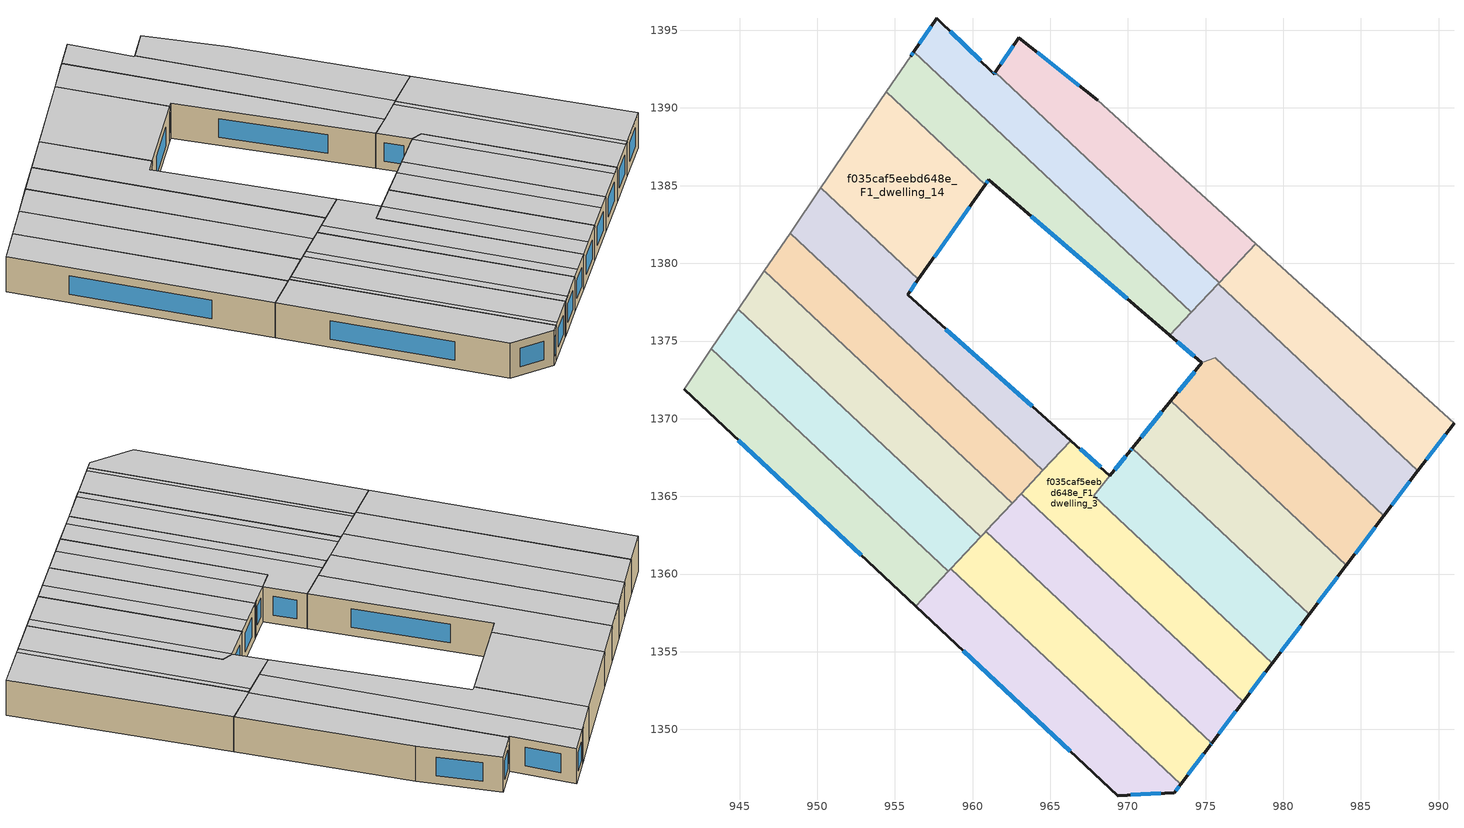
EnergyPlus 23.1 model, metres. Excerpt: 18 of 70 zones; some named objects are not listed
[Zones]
f035caf5eebd648e_F1_dwelling_0
 floor to f035caf5eebd648e_F0_dwelling_0 (EU_floor_Construction): 973.39,1346.47 972.98,1345.94 969.33,1345.74 956.33,1357.93 958.6,1360.35 z3
 wall outside (EU_wall_Construction): 956.33,1357.93 969.33,1345.74 972.98,1345.94 973.39,1346.47 z3:6
 wall to f035caf5eebd648e_F1_dwelling_1 (EU_wall_Construction): 973.39,1346.47 958.6,1360.35 z3:6
 wall to f035caf5eebd648e_F1_dwelling_9 (EU_wall_Construction): 958.45,1360.19 956.33,1357.93 z3:6
 wall to f035caf5eebd648e_F1_dwelling_10 (EU_wall_Construction): 958.6,1360.35 958.45,1360.19 z3:6
 window (EU_Window_Construction): 970.19,1345.78 972.12,1345.89 / 959.38,1355.07 966.28,1348.6 / 973.07,1346.06 973.29,1346.35 z3.7:5.3
 ceiling to f035caf5eebd648e_F2_dwelling_0 (EU_floor_Construction): 972.98,1345.94 973.38,1346.47 958.6,1360.35 956.33,1357.93 969.33,1345.74 z6
f035caf5eebd648e_F1_dwelling_1
 floor to f035caf5eebd648e_F0_dwelling_1 (EU_floor_Construction): 975.38,1349.11 975.32,1349.03 973.39,1346.47 958.6,1360.35 960.78,1362.67 960.85,1362.75 z3
 wall outside (EU_wall_Construction): 973.39,1346.47 975.32,1349.03 975.38,1349.11 z3:6
 wall to f035caf5eebd648e_F1_dwelling_2 (EU_wall_Construction): 975.38,1349.11 960.85,1362.75 z3:6
 wall to f035caf5eebd648e_F1_dwelling_10 (EU_wall_Construction): 960.52,1362.39 958.6,1360.35 z3:6
 wall to f035caf5eebd648e_F1_dwelling_11 (EU_wall_Construction): 960.85,1362.75 960.78,1362.67 960.52,1362.4 z3:6
 window (EU_Window_Construction): 975.33,1349.04 975.36,1349.09 / 973.84,1347.07 974.86,1348.43 z3.7:5.3
 ceiling adiabatic (EU_roof_Construction): 973.62,1346.79 975.32,1349.03 975.38,1349.11 960.85,1362.75 960.78,1362.67 958.87,1360.64 z6
 ceiling to f035caf5eebd648e_F2_dwelling_0 (EU_floor_Construction): 973.38,1346.47 973.62,1346.79 958.87,1360.64 958.6,1360.35 z6
f035caf5eebd648e_F1_dwelling_10
 floor to f035caf5eebd648e_F0_dwelling_10 (EU_floor_Construction): 960.52,1362.39 958.45,1360.19 943.19,1374.5 944.92,1377.04 z3
 wall to f035caf5eebd648e_F1_dwelling_9 (EU_wall_Construction): 943.19,1374.5 958.45,1360.19 z3:6
 wall adiabatic (EU_wall_Construction): 944.92,1377.04 943.19,1374.5 z3:6
 wall to f035caf5eebd648e_F1_dwelling_11 (EU_wall_Construction): 960.52,1362.39 944.92,1377.04 z3:6
 ceiling to f035caf5eebd648e_F2_dwelling_9 (EU_floor_Construction): 958.45,1360.19 960.52,1362.39 944.92,1377.04 943.19,1374.5 z6
f035caf5eebd648e_F1_dwelling_11
 floor to f035caf5eebd648e_F0_dwelling_11 (EU_floor_Construction): 962.54,1364.55 960.78,1362.67 960.52,1362.39 944.92,1377.04 946.6,1379.51 z3
 wall adiabatic (EU_wall_Construction): 946.6,1379.51 944.92,1377.04 z3:6
 wall to f035caf5eebd648e_F1_dwelling_12 (EU_wall_Construction): 962.54,1364.55 946.6,1379.51 z3:6
 wall to f035caf5eebd648e_F1_dwelling_2 (EU_wall_Construction): 960.85,1362.75 962.54,1364.55 z3:6
 ceiling to f035caf5eebd648e_F2_dwelling_10 (EU_floor_Construction): 960.52,1362.39 962.54,1364.55 946.6,1379.51 944.92,1377.04 z6
f035caf5eebd648e_F1_dwelling_12
 floor to f035caf5eebd648e_F0_dwelling_12 (EU_floor_Construction): 964.53,1366.67 962.54,1364.55 946.6,1379.51 948.26,1381.94 z3
 wall adiabatic (EU_wall_Construction): 948.26,1381.94 946.6,1379.51 z3:6
 wall to f035caf5eebd648e_F1_dwelling_13 (EU_wall_Construction): 964.53,1366.67 948.26,1381.94 z3:6
 wall to f035caf5eebd648e_F1_dwelling_3 (EU_wall_Construction): 963.13,1365.18 964.53,1366.67 z3:6
 wall to f035caf5eebd648e_F1_dwelling_2 (EU_wall_Construction): 962.54,1364.55 963.13,1365.18 z3:6
 ceiling to f035caf5eebd648e_F2_dwelling_11 (EU_floor_Construction): 962.54,1364.55 964.53,1366.67 948.26,1381.94 946.6,1379.51 z6
f035caf5eebd648e_F1_dwelling_13
 floor to f035caf5eebd648e_F0_dwelling_13 (EU_floor_Construction): 956.51,1378.97 955.81,1377.98 966.32,1368.58 964.53,1366.67 948.26,1381.94 950.24,1384.85 z3
 wall outside (EU_wall_Construction): 966.32,1368.58 955.81,1377.98 956.51,1378.97 z3:6
 wall adiabatic (EU_wall_Construction): 950.24,1384.85 948.26,1381.94 z3:6
 wall to f035caf5eebd648e_F1_dwelling_14 (EU_wall_Construction): 956.51,1378.97 950.24,1384.85 z3:6
 wall to f035caf5eebd648e_F1_dwelling_3 (EU_wall_Construction): 964.53,1366.67 966.32,1368.58 z3:6
 window (EU_Window_Construction): 963.86,1370.79 958.28,1375.77 / 955.98,1378.21 956.35,1378.74 z3.7:5.3
 ceiling to f035caf5eebd648e_F2_dwelling_12 (EU_floor_Construction): 964.53,1366.67 966.32,1368.58 955.81,1377.98 956.51,1378.97 950.24,1384.85 948.26,1381.94 z6
f035caf5eebd648e_F1_dwelling_14
 floor to f035caf5eebd648e_F0_dwelling_14 (EU_floor_Construction): 960.81,1385.07 956.51,1378.97 950.24,1384.85 954.45,1391.04 z3
 wall outside (EU_wall_Construction): 956.51,1378.97 960.81,1385.07 z3:6
 wall adiabatic (EU_wall_Construction): 954.45,1391.04 950.24,1384.85 z3:6
 wall to f035caf5eebd648e_F1_dwelling_15 (EU_wall_Construction): 960.81,1385.07 954.45,1391.04 z3:6
 window (EU_Window_Construction): 957.52,1380.4 959.8,1383.64 z3.7:5.3
 ceiling to f035caf5eebd648e_F2_dwelling_13 (EU_floor_Construction): 956.51,1378.97 960.81,1385.07 954.45,1391.04 950.24,1384.85 z6
f035caf5eebd648e_F1_dwelling_15
 floor to f035caf5eebd648e_F0_dwelling_15 (EU_floor_Construction): 961.04,1385.39 960.81,1385.07 954.45,1391.04 956.02,1393.34 956.22,1393.63 974.09,1376.85 972.69,1375.37 z3
 wall outside (EU_wall_Construction): 960.81,1385.07 961.04,1385.39 972.69,1375.37 / 956.22,1393.63 956.02,1393.34 z3:6
 wall adiabatic (EU_wall_Construction): 956.02,1393.34 954.45,1391.04 z3:6
 wall to f035caf5eebd648e_F1_dwelling_16 (EU_wall_Construction): 974.09,1376.85 956.22,1393.63 z3:6
 wall to f035caf5eebd648e_F1_dwelling_7 (EU_wall_Construction): 972.69,1375.37 974.09,1376.85 z3:6
 window (EU_Window_Construction): 963.78,1383.03 969.96,1377.72 / 960.87,1385.14 960.99,1385.31 / 956.17,1393.56 956.07,1393.41 z3.7:5.3
 ceiling to f035caf5eebd648e_F2_dwelling_14 (EU_floor_Construction): 972.69,1375.37 974.09,1376.85 956.22,1393.63 956.02,1393.34 954.45,1391.04 960.81,1385.07 961.04,1385.39 z6
f035caf5eebd648e_F1_dwelling_16
 floor to f035caf5eebd648e_F0_dwelling_16 (EU_floor_Construction): 961.46,1392.29 975.88,1378.76 974.09,1376.85 956.22,1393.63 957.69,1395.77 961.38,1392.18 z3
 wall outside (EU_wall_Construction): 961.46,1392.29 961.38,1392.18 957.69,1395.77 956.22,1393.63 z3:6
 wall to f035caf5eebd648e_F1_dwelling_17 (EU_wall_Construction): 975.88,1378.76 961.46,1392.29 z3:6
 wall to f035caf5eebd648e_F1_dwelling_8 (EU_wall_Construction): 975.82,1378.7 975.88,1378.76 z3:6
 wall to f035caf5eebd648e_F1_dwelling_7 (EU_wall_Construction): 974.09,1376.85 975.82,1378.7 z3:6
 window (EU_Window_Construction): 957.34,1395.27 956.56,1394.13 / 960.51,1393.03 958.56,1394.93 / 961.44,1392.27 961.4,1392.21 z3.7:5.3
 ceiling to f035caf5eebd648e_F2_dwelling_15 (EU_floor_Construction): 974.09,1376.85 975.88,1378.76 961.46,1392.29 961.38,1392.18 957.69,1395.77 956.22,1393.63 z6
f035caf5eebd648e_F1_dwelling_17
 floor to f035caf5eebd648e_F0_dwelling_17 (EU_floor_Construction): 968.06,1390.48 978.23,1381.27 975.88,1378.76 961.46,1392.29 962.98,1394.52 z3
 wall outside (EU_wall_Construction): 968.06,1390.48 962.98,1394.52 961.46,1392.29 z3:6
 wall adiabatic (EU_wall_Construction): 978.23,1381.27 968.06,1390.48 z3:6
 wall to f035caf5eebd648e_F1_dwelling_8 (EU_wall_Construction): 975.88,1378.76 978.23,1381.27 z3:6
 window (EU_Window_Construction): 962.62,1394 961.81,1392.82 / 966.87,1391.43 964.17,1393.58 z3.7:5.3
 ceiling to f035caf5eebd648e_F2_dwelling_16 (EU_floor_Construction): 975.88,1378.76 978.23,1381.27 968.06,1390.48 962.98,1394.52 961.46,1392.29 z6
f035caf5eebd648e_F1_dwelling_2
 floor to f035caf5eebd648e_F0_dwelling_2 (EU_floor_Construction): 977.41,1351.78 975.38,1349.11 960.85,1362.75 963.13,1365.18 z3
 wall outside (EU_wall_Construction): 975.38,1349.11 977.41,1351.78 z3:6
 wall to f035caf5eebd648e_F1_dwelling_3 (EU_wall_Construction): 977.41,1351.78 963.13,1365.18 z3:6
 window (EU_Window_Construction): 975.86,1349.73 976.93,1351.15 z3.7:5.3
 ceiling to f035caf5eebd648e_F2_dwelling_2 (EU_floor_Construction): 975.81,1349.67 977.41,1351.78 963.13,1365.18 961.33,1363.26 z6
 ceiling adiabatic (EU_roof_Construction): 975.38,1349.11 975.81,1349.67 961.33,1363.26 960.85,1362.75 z6
f035caf5eebd648e_F1_dwelling_3
 floor to f035caf5eebd648e_F0_dwelling_3 (EU_floor_Construction): 968.84,1366.33 967.79,1365.05 979.29,1354.26 977.41,1351.78 963.13,1365.18 966.32,1368.58 z3
 wall outside (EU_wall_Construction): 968.84,1366.33 966.32,1368.58 / 977.41,1351.78 979.29,1354.26 z3:6
 wall to f035caf5eebd648e_F1_dwelling_4 (EU_wall_Construction): 967.79,1365.05 968.84,1366.33 / 979.29,1354.26 967.8,1365.05 z3:6
 window (EU_Window_Construction): 968.25,1366.86 966.91,1368.05 / 977.85,1352.36 978.85,1353.68 z3.7:5.3
 ceiling to f035caf5eebd648e_F2_dwelling_3 (EU_floor_Construction): 978.03,1352.61 979.29,1354.26 967.79,1365.05 968.84,1366.33 966.32,1368.58 963.84,1365.93 z6
 ceiling to f035caf5eebd648e_F2_dwelling_2 (EU_floor_Construction): 977.41,1351.78 978.03,1352.61 963.84,1365.93 963.13,1365.18 z6
f035caf5eebd648e_F1_dwelling_4
 floor to f035caf5eebd648e_F0_dwelling_4 (EU_floor_Construction): 981.67,1357.41 979.29,1354.26 967.8,1365.05 970.28,1368.1 z3
 wall outside (EU_wall_Construction): 970.28,1368.1 970.16,1367.95 968.84,1366.34 / 979.29,1354.26 981.67,1357.41 z3:6
 wall to f035caf5eebd648e_F1_dwelling_5 (EU_wall_Construction): 981.67,1357.41 970.28,1368.1 z3:6
 window (EU_Window_Construction): 969.85,1367.57 969.15,1366.72 / 970.25,1368.07 970.19,1367.98 / 979.85,1355 981.11,1356.67 z3.7:5.3
 ceiling to f035caf5eebd648e_F2_dwelling_4 (EU_floor_Construction): 980.31,1355.61 981.67,1357.41 970.28,1368.1 968.86,1366.36 z6
 ceiling to f035caf5eebd648e_F2_dwelling_3 (EU_floor_Construction): 979.29,1354.26 980.31,1355.61 968.86,1366.36 967.79,1365.05 z6
f035caf5eebd648e_F1_dwelling_5
 floor to f035caf5eebd648e_F0_dwelling_5 (EU_floor_Construction): 984.05,1360.55 981.67,1357.41 970.28,1368.1 972.77,1371.15 z3
 wall outside (EU_wall_Construction): 981.67,1357.41 984.05,1360.55 / 972.77,1371.15 970.28,1368.1 z3:6
 wall to f035caf5eebd648e_F1_dwelling_6 (EU_wall_Construction): 984.05,1360.55 972.77,1371.15 z3:6
 window (EU_Window_Construction): 982.23,1358.15 983.49,1359.82 / 972.18,1370.43 970.87,1368.82 z3.7:5.3
 ceiling to f035caf5eebd648e_F2_dwelling_4 (EU_floor_Construction): 981.67,1357.41 983.11,1359.31 971.78,1369.94 970.28,1368.1 z6
 ceiling to f035caf5eebd648e_F2_dwelling_5 (EU_floor_Construction): 983.11,1359.31 984.05,1360.55 972.77,1371.15 971.78,1369.94 z6
f035caf5eebd648e_F1_dwelling_6
 floor to f035caf5eebd648e_F0_dwelling_6 (EU_floor_Construction): 986.48,1363.76 984.05,1360.55 972.77,1371.15 974.77,1373.59 974.8,1373.62 975.63,1373.94 z3
 wall outside (EU_wall_Construction): 974.77,1373.59 972.77,1371.15 / 984.05,1360.55 986.48,1363.76 z3:6
 wall to f035caf5eebd648e_F1_dwelling_7 (EU_wall_Construction): 986.48,1363.76 975.63,1373.94 974.8,1373.62 974.77,1373.59 z3:6
 window (EU_Window_Construction): 974.3,1373.01 973.24,1371.72 / 984.62,1361.31 985.91,1363.01 z3.7:5.3
 ceiling to f035caf5eebd648e_F2_dwelling_5 (EU_floor_Construction): 984.05,1360.55 985.94,1363.05 974.74,1373.56 972.77,1371.15 z6
 ceiling to f035caf5eebd648e_F2_dwelling_6 (EU_floor_Construction): 985.94,1363.05 986.48,1363.76 975.63,1373.94 975.38,1373.84 974.8,1373.62 974.77,1373.59 974.74,1373.56 z6
 ceiling adiabatic (EU_roof_Construction): 986.48,1363.76 975.63,1373.94 975.38,1373.84 975.63,1373.94 z6
f035caf5eebd648e_F1_dwelling_7
 floor to f035caf5eebd648e_F0_dwelling_7 (EU_floor_Construction): 988.66,1366.64 986.48,1363.76 975.63,1373.94 974.79,1373.62 974.76,1373.59 972.69,1375.37 975.82,1378.7 z3
 wall outside (EU_wall_Construction): 986.48,1363.76 988.66,1366.64 / 972.69,1375.37 974.76,1373.59 z3:6
 wall to f035caf5eebd648e_F1_dwelling_8 (EU_wall_Construction): 988.66,1366.64 975.82,1378.7 z3:6
 window (EU_Window_Construction): 986.99,1364.43 988.15,1365.96 / 973.18,1374.95 974.28,1374.01 z3.7:5.3
 ceiling to f035caf5eebd648e_F2_dwelling_7 (EU_floor_Construction): 988.39,1366.28 988.66,1366.64 975.82,1378.7 975.51,1378.37 z6
 ceiling to f035caf5eebd648e_F2_dwelling_6 (EU_floor_Construction): 986.48,1363.76 988.39,1366.28 975.51,1378.36 972.69,1375.37 974.76,1373.59 974.79,1373.62 975.63,1373.94 z6
f035caf5eebd648e_F1_dwelling_8
 floor to f035caf5eebd648e_F0_dwelling_8 (EU_floor_Construction): 990.99,1369.71 988.66,1366.64 975.82,1378.7 978.23,1381.27 z3
 wall outside (EU_wall_Construction): 988.66,1366.64 990.99,1369.71 z3:6
 wall adiabatic (EU_wall_Construction): 990.99,1369.71 978.23,1381.27 z3:6
 window (EU_Window_Construction): 989.21,1367.36 990.44,1368.99 z3.7:5.3
 ceiling to f035caf5eebd648e_F2_dwelling_7 (EU_floor_Construction): 988.66,1366.64 990.99,1369.71 978.23,1381.27 975.82,1378.7 z6
f035caf5eebd648e_F1_dwelling_9
 floor to f035caf5eebd648e_F0_dwelling_9 (EU_floor_Construction): 958.45,1360.19 956.33,1357.93 941.42,1371.91 943.19,1374.5 z3
 wall outside (EU_wall_Construction): 941.42,1371.91 956.33,1357.93 z3:6
 wall adiabatic (EU_wall_Construction): 943.19,1374.5 941.42,1371.91 z3:6
 window (EU_Window_Construction): 944.93,1368.63 952.83,1361.21 z3.7:5.3
 ceiling to f035caf5eebd648e_F2_dwelling_8 (EU_floor_Construction): 956.33,1357.93 958.45,1360.19 943.19,1374.5 941.42,1371.91 z6
[Building]
EU S2 Campaign: North Axis=0; Terrain=City; Solar Distribution=FullExterior
[Site:Location]
Budapest.Ferenc.Liszt.Intl.AP: Latitude=47.437; Longitude=19.256; Time Zone=1; Elevation=185
[SizingPeriod:WeatherFileDays]
AnnualSizingPeriod: Begin Month=1; Begin Day of Month=1; End Month=12; End Day of Month=31; Day of Week for Start Day=Monday; Use Weather File Daylight Saving Period=No; Use Weather File Rain and Snow Indicators=No
[MATERIAL]
EU_InternalMass_Material: Roughness=MediumRough; Thickness=0.1; Conductivity=1; Density=1800; Specific Heat=900; Thermal Absorptance=0.9; Solar Absorptance=0.7; Visible Absorptance=0.7
[MATERIAL:NOMASS] Roughness=MediumRough; Thermal Absorptance=0.9; Solar Absorptance=0.7; Visible Absorptance=0.7
Name | Thermal Resistance
EU_wall_NoMass | 0.832559
EU_roof_NoMass | 1.39638
EU_floor_NoMass | 0.872794
[WINDOWMATERIAL:SIMPLEGLAZINGSYSTEM]
EU_Window_SimpleGlazing: UFactor=2.79869; Solar Heat Gain Coefficient=0.75; Visible Transmittance=0.75
[CONSTRUCTION]
EU_wall_Construction: EU_wall_NoMass
EU_roof_Construction: EU_roof_NoMass
EU_floor_Construction: EU_floor_NoMass
EU_Window_Construction: EU_Window_SimpleGlazing
EU_InternalMass_Construction: EU_InternalMass_Material
[ZONE] Type=1; Multiplier=1; Ceiling Height=autocalculate; Floor Area=autocalculate; Part of Total Floor Area=Yes
Name | Volume
f035caf5eebd648e_F1_dwelling_0; f035caf5eebd648e_F1_dwelling_11 | 192.125
f035caf5eebd648e_F1_dwelling_1 | 198.101
f035caf5eebd648e_F1_dwelling_10 | 192.181
f035caf5eebd648e_F1_dwelling_12 | 192.144
f035caf5eebd648e_F1_dwelling_13 | 192.103
f035caf5eebd648e_F1_dwelling_14 | 192.108
f035caf5eebd648e_F1_dwelling_15 | 192.096
f035caf5eebd648e_F1_dwelling_16 | 192.17
f035caf5eebd648e_F1_dwelling_17 | 192.115
f035caf5eebd648e_F1_dwelling_2 | 197.883
f035caf5eebd648e_F1_dwelling_3 | 196.91
f035caf5eebd648e_F1_dwelling_4 | 184.876
f035caf5eebd648e_F1_dwelling_5 | 182.804
f035caf5eebd648e_F1_dwelling_6 | 184.214
f035caf5eebd648e_F1_dwelling_7 | 200.091
f035caf5eebd648e_F1_dwelling_8 | 192.111
f035caf5eebd648e_F1_dwelling_9 | 192.083
[INTERNALMASS] Construction=EU_InternalMass_Construction
Name | Zone or ZoneList | Surface Area
f035caf5eebd648e_F1_dwelling_0_EU_InternalMass | f035caf5eebd648e_F1_dwelling_0 | 64.0418
f035caf5eebd648e_F1_dwelling_1_EU_InternalMass | f035caf5eebd648e_F1_dwelling_1 | 66.042
f035caf5eebd648e_F1_dwelling_2_EU_InternalMass | f035caf5eebd648e_F1_dwelling_2 | 65.9561
f035caf5eebd648e_F1_dwelling_3_EU_InternalMass | f035caf5eebd648e_F1_dwelling_3 | 65.6346
f035caf5eebd648e_F1_dwelling_4_EU_InternalMass | f035caf5eebd648e_F1_dwelling_4 | 61.6514
f035caf5eebd648e_F1_dwelling_5_EU_InternalMass | f035caf5eebd648e_F1_dwelling_5 | 60.9242
f035caf5eebd648e_F1_dwelling_6_EU_InternalMass | f035caf5eebd648e_F1_dwelling_6 | 61.412
f035caf5eebd648e_F1_dwelling_7_EU_InternalMass | f035caf5eebd648e_F1_dwelling_7 | 66.6763
f035caf5eebd648e_F1_dwelling_8_EU_InternalMass | f035caf5eebd648e_F1_dwelling_8 | 64.0369
f035caf5eebd648e_F1_dwelling_9_EU_InternalMass | f035caf5eebd648e_F1_dwelling_9 | 64.0276
f035caf5eebd648e_F1_dwelling_10_EU_InternalMass | f035caf5eebd648e_F1_dwelling_10 | 64.0602
f035caf5eebd648e_F1_dwelling_11_EU_InternalMass | f035caf5eebd648e_F1_dwelling_11 | 64.0415
f035caf5eebd648e_F1_dwelling_12_EU_InternalMass | f035caf5eebd648e_F1_dwelling_12 | 64.0479
f035caf5eebd648e_F1_dwelling_13_EU_InternalMass | f035caf5eebd648e_F1_dwelling_13 | 64.0342
f035caf5eebd648e_F1_dwelling_14_EU_InternalMass | f035caf5eebd648e_F1_dwelling_14 | 64.0361
f035caf5eebd648e_F1_dwelling_15_EU_InternalMass | f035caf5eebd648e_F1_dwelling_15 | 64.0321
f035caf5eebd648e_F1_dwelling_16_EU_InternalMass | f035caf5eebd648e_F1_dwelling_16 | 64.0567
f035caf5eebd648e_F1_dwelling_17_EU_InternalMass | f035caf5eebd648e_F1_dwelling_17 | 64.0384
[OTHEREQUIPMENT] Fuel Type=Electricity; Design Level Calculation Method=Watts/Area; Power per Zone Floor Area=1; Fraction Latent=0; Fraction Radiant=0; Fraction Lost=0; Carbon Dioxide Generation Rate=0; EndUse Subcategory=EU_Step8_InternalGains
Name | Zone or ZoneList or Space or SpaceList | Schedule
EU_Step8_InternalGain_f035caf5eebd648e_F1_dwelling_0_f000 | f035caf5eebd648e_F1_dwelling_0 | EU_Step8_GainSchedule_f035caf5eebd648e_F1_dwelling_0_f000
EU_Step8_InternalGain_f035caf5eebd648e_F1_dwelling_1_f000 | f035caf5eebd648e_F1_dwelling_1 | EU_Step8_GainSchedule_f035caf5eebd648e_F1_dwelling_1_f000
EU_Step8_InternalGain_f035caf5eebd648e_F1_dwelling_2_f000 | f035caf5eebd648e_F1_dwelling_2 | EU_Step8_GainSchedule_f035caf5eebd648e_F1_dwelling_2_f000
EU_Step8_InternalGain_f035caf5eebd648e_F1_dwelling_3_f000 | f035caf5eebd648e_F1_dwelling_3 | EU_Step8_GainSchedule_f035caf5eebd648e_F1_dwelling_3_f000
EU_Step8_InternalGain_f035caf5eebd648e_F1_dwelling_4_f000 | f035caf5eebd648e_F1_dwelling_4 | EU_Step8_GainSchedule_f035caf5eebd648e_F1_dwelling_4_f000
EU_Step8_InternalGain_f035caf5eebd648e_F1_dwelling_5_f000 | f035caf5eebd648e_F1_dwelling_5 | EU_Step8_GainSchedule_f035caf5eebd648e_F1_dwelling_5_f000
EU_Step8_InternalGain_f035caf5eebd648e_F1_dwelling_6_f000 | f035caf5eebd648e_F1_dwelling_6 | EU_Step8_GainSchedule_f035caf5eebd648e_F1_dwelling_6_f000
EU_Step8_InternalGain_f035caf5eebd648e_F1_dwelling_7_f000 | f035caf5eebd648e_F1_dwelling_7 | EU_Step8_GainSchedule_f035caf5eebd648e_F1_dwelling_7_f000
EU_Step8_InternalGain_f035caf5eebd648e_F1_dwelling_8_f000 | f035caf5eebd648e_F1_dwelling_8 | EU_Step8_GainSchedule_f035caf5eebd648e_F1_dwelling_8_f000
EU_Step8_InternalGain_f035caf5eebd648e_F1_dwelling_9_f000 | f035caf5eebd648e_F1_dwelling_9 | EU_Step8_GainSchedule_f035caf5eebd648e_F1_dwelling_9_f000
EU_Step8_InternalGain_f035caf5eebd648e_F1_dwelling_10_f000 | f035caf5eebd648e_F1_dwelling_10 | EU_Step8_GainSchedule_f035caf5eebd648e_F1_dwelling_10_f000
EU_Step8_InternalGain_f035caf5eebd648e_F1_dwelling_11_f000 | f035caf5eebd648e_F1_dwelling_11 | EU_Step8_GainSchedule_f035caf5eebd648e_F1_dwelling_11_f000
EU_Step8_InternalGain_f035caf5eebd648e_F1_dwelling_12_f000 | f035caf5eebd648e_F1_dwelling_12 | EU_Step8_GainSchedule_f035caf5eebd648e_F1_dwelling_12_f000
EU_Step8_InternalGain_f035caf5eebd648e_F1_dwelling_13_f000 | f035caf5eebd648e_F1_dwelling_13 | EU_Step8_GainSchedule_f035caf5eebd648e_F1_dwelling_13_f000
EU_Step8_InternalGain_f035caf5eebd648e_F1_dwelling_14_f000 | f035caf5eebd648e_F1_dwelling_14 | EU_Step8_GainSchedule_f035caf5eebd648e_F1_dwelling_14_f000
EU_Step8_InternalGain_f035caf5eebd648e_F1_dwelling_15_f000 | f035caf5eebd648e_F1_dwelling_15 | EU_Step8_GainSchedule_f035caf5eebd648e_F1_dwelling_15_f000
EU_Step8_InternalGain_f035caf5eebd648e_F1_dwelling_16_f000 | f035caf5eebd648e_F1_dwelling_16 | EU_Step8_GainSchedule_f035caf5eebd648e_F1_dwelling_16_f000
EU_Step8_InternalGain_f035caf5eebd648e_F1_dwelling_17_f000 | f035caf5eebd648e_F1_dwelling_17 | EU_Step8_GainSchedule_f035caf5eebd648e_F1_dwelling_17_f000
[ZONEVENTILATION:DESIGNFLOWRATE] Schedule=EU_AlwaysOn; Design Flow Rate Calculation Method=AirChanges/Hour; Air Changes per Hour=0.475469; Ventilation Type=Natural; Fan Pressure Rise=0; Fan Total Efficiency=1; Constant Term Coefficient=1; Temperature Term Coefficient=0; Velocity Term Coefficient=0; Velocity Squared Term Coefficient=0; Minimum Indoor Temperature=-100; Maximum Indoor Temperature=100; Delta Temperature=-100; Minimum Outdoor Temperature=-100; Maximum Outdoor Temperature=100; Maximum Wind Speed=40
Name | Zone or ZoneList or Space or SpaceList
EU_ConstantAir_f035caf5eebd648e_F1_dwelling_0 | f035caf5eebd648e_F1_dwelling_0
EU_ConstantAir_f035caf5eebd648e_F1_dwelling_1 | f035caf5eebd648e_F1_dwelling_1
EU_ConstantAir_f035caf5eebd648e_F1_dwelling_2 | f035caf5eebd648e_F1_dwelling_2
EU_ConstantAir_f035caf5eebd648e_F1_dwelling_3 | f035caf5eebd648e_F1_dwelling_3
EU_ConstantAir_f035caf5eebd648e_F1_dwelling_4 | f035caf5eebd648e_F1_dwelling_4
EU_ConstantAir_f035caf5eebd648e_F1_dwelling_5 | f035caf5eebd648e_F1_dwelling_5
EU_ConstantAir_f035caf5eebd648e_F1_dwelling_6 | f035caf5eebd648e_F1_dwelling_6
EU_ConstantAir_f035caf5eebd648e_F1_dwelling_7 | f035caf5eebd648e_F1_dwelling_7
EU_ConstantAir_f035caf5eebd648e_F1_dwelling_8 | f035caf5eebd648e_F1_dwelling_8
EU_ConstantAir_f035caf5eebd648e_F1_dwelling_9 | f035caf5eebd648e_F1_dwelling_9
EU_ConstantAir_f035caf5eebd648e_F1_dwelling_10 | f035caf5eebd648e_F1_dwelling_10
EU_ConstantAir_f035caf5eebd648e_F1_dwelling_11 | f035caf5eebd648e_F1_dwelling_11
EU_ConstantAir_f035caf5eebd648e_F1_dwelling_12 | f035caf5eebd648e_F1_dwelling_12
EU_ConstantAir_f035caf5eebd648e_F1_dwelling_13 | f035caf5eebd648e_F1_dwelling_13
EU_ConstantAir_f035caf5eebd648e_F1_dwelling_14 | f035caf5eebd648e_F1_dwelling_14
EU_ConstantAir_f035caf5eebd648e_F1_dwelling_15 | f035caf5eebd648e_F1_dwelling_15
EU_ConstantAir_f035caf5eebd648e_F1_dwelling_16 | f035caf5eebd648e_F1_dwelling_16
EU_ConstantAir_f035caf5eebd648e_F1_dwelling_17 | f035caf5eebd648e_F1_dwelling_17
[HVACTEMPLATE:ZONE:IDEALLOADSAIRSYSTEM] System Availability Schedule=EU_AlwaysOn; Maximum Heating Supply Air Temperature=50; Minimum Cooling Supply Air Temperature=13; Maximum Heating Supply Air Humidity Ratio=0.0156; Minimum Cooling Supply Air Humidity Ratio=0.0077; Heating Limit=NoLimit; Cooling Limit=NoLimit; Heating Availability Schedule=EU_AlwaysOn; Cooling Availability Schedule=EU_CoolingOff; Dehumidification Control Type=ConstantSensibleHeatRatio; Cooling Sensible Heat Ratio=0.7; Dehumidification Setpoint=60; Humidification Control Type=None; Humidification Setpoint=30; Outdoor Air Method=None; Outdoor Air Flow Rate per Person=0.00944; Outdoor Air Flow Rate per Zone Floor Area=0; Outdoor Air Flow Rate per Zone=0; Demand Controlled Ventilation Type=None; Outdoor Air Economizer Type=NoEconomizer; Heat Recovery Type=None; Sensible Heat Recovery Effectiveness=0.7; Latent Heat Recovery Effectiveness=0.65
Name | Template Thermostat
f035caf5eebd648e_F1_dwelling_0 | EU_HeatOnly_f035caf5eebd648e_F1_dwelling_0
f035caf5eebd648e_F1_dwelling_1 | EU_HeatOnly_f035caf5eebd648e_F1_dwelling_1
f035caf5eebd648e_F1_dwelling_2 | EU_HeatOnly_f035caf5eebd648e_F1_dwelling_2
f035caf5eebd648e_F1_dwelling_3 | EU_HeatOnly_f035caf5eebd648e_F1_dwelling_3
f035caf5eebd648e_F1_dwelling_4 | EU_HeatOnly_f035caf5eebd648e_F1_dwelling_4
f035caf5eebd648e_F1_dwelling_5 | EU_HeatOnly_f035caf5eebd648e_F1_dwelling_5
f035caf5eebd648e_F1_dwelling_6 | EU_HeatOnly_f035caf5eebd648e_F1_dwelling_6
f035caf5eebd648e_F1_dwelling_7 | EU_HeatOnly_f035caf5eebd648e_F1_dwelling_7
f035caf5eebd648e_F1_dwelling_8 | EU_HeatOnly_f035caf5eebd648e_F1_dwelling_8
f035caf5eebd648e_F1_dwelling_9 | EU_HeatOnly_f035caf5eebd648e_F1_dwelling_9
f035caf5eebd648e_F1_dwelling_10 | EU_HeatOnly_f035caf5eebd648e_F1_dwelling_10
f035caf5eebd648e_F1_dwelling_11 | EU_HeatOnly_f035caf5eebd648e_F1_dwelling_11
f035caf5eebd648e_F1_dwelling_12 | EU_HeatOnly_f035caf5eebd648e_F1_dwelling_12
f035caf5eebd648e_F1_dwelling_13 | EU_HeatOnly_f035caf5eebd648e_F1_dwelling_13
f035caf5eebd648e_F1_dwelling_14 | EU_HeatOnly_f035caf5eebd648e_F1_dwelling_14
f035caf5eebd648e_F1_dwelling_15 | EU_HeatOnly_f035caf5eebd648e_F1_dwelling_15
f035caf5eebd648e_F1_dwelling_16 | EU_HeatOnly_f035caf5eebd648e_F1_dwelling_16
f035caf5eebd648e_F1_dwelling_17 | EU_HeatOnly_f035caf5eebd648e_F1_dwelling_17
[SIZING:ZONE] Zone Cooling Design Supply Air Temperature Input Method=SupplyAirTemperature; Zone Cooling Design Supply Air Temperature=13; Zone Heating Design Supply Air Temperature Input Method=SupplyAirTemperature; Zone Heating Design Supply Air Temperature=50; Zone Cooling Design Supply Air Humidity Ratio=0.008; Zone Heating Design Supply Air Humidity Ratio=0.008; Cooling Design Air Flow Method=DesignDay; Cooling Design Air Flow Rate=0; Cooling Minimum Air Flow per Zone Floor Area=0.000762; Cooling Minimum Air Flow=0; Cooling Minimum Air Flow Fraction=0.2; Heating Design Air Flow Method=DesignDay; Heating Design Air Flow Rate=0; Heating Maximum Air Flow per Zone Floor Area=0.002032; Heating Maximum Air Flow=0.141576; Heating Maximum Air Flow Fraction=0.3; Account for Dedicated Outdoor Air System=No; Dedicated Outdoor Air System Control Strategy=NeutralSupplyAir; Dedicated Outdoor Air Low Setpoint Temperature for Design=autosize; Dedicated Outdoor Air High Setpoint Temperature for Design=autosize; Zone Load Sizing Method=Sensible Load Only No Latent Load; Zone Latent Cooling Design Supply Air Humidity Ratio Input Method=HumidityRatioDifference; Zone Cooling Design Supply Air Humidity Ratio Difference=0.005; Zone Latent Heating Design Supply Air Humidity Ratio Input Method=HumidityRatioDifference; Zone Humidification Design Supply Air Humidity Ratio Difference=0.005
f035caf5eebd648e_F1_dwelling_0; f035caf5eebd648e_F1_dwelling_1; f035caf5eebd648e_F1_dwelling_2; f035caf5eebd648e_F1_dwelling_3; f035caf5eebd648e_F1_dwelling_4; f035caf5eebd648e_F1_dwelling_5; f035caf5eebd648e_F1_dwelling_6; f035caf5eebd648e_F1_dwelling_7; f035caf5eebd648e_F1_dwelling_8; f035caf5eebd648e_F1_dwelling_9; f035caf5eebd648e_F1_dwelling_10; f035caf5eebd648e_F1_dwelling_11; f035caf5eebd648e_F1_dwelling_12; f035caf5eebd648e_F1_dwelling_13; f035caf5eebd648e_F1_dwelling_14; f035caf5eebd648e_F1_dwelling_15; f035caf5eebd648e_F1_dwelling_16; f035caf5eebd648e_F1_dwelling_17
[SCHEDULE:CONSTANT]
Name | Hourly Value
EU_AlwaysOn | 1
EU_CoolingOff | 0
[SCHEDULE:FILE] Column Number=1; Rows to Skip at Top=0; Number of Hours of Data=8760; Column Separator=Comma; Interpolate to Timestep=No; Minutes per Item=60; Adjust Schedule for Daylight Savings=Yes
Name | File
EU_Step8_GainSchedule_f035caf5eebd648e_F1_dwelling_0_f000 | ../../schedules/f035caf5eebd648e/f035caf5eebd648e_F1_dwelling_0_f000_gain.csv
EU_Step8_GainSchedule_f035caf5eebd648e_F1_dwelling_1_f000 | ../../schedules/f035caf5eebd648e/f035caf5eebd648e_F1_dwelling_1_f000_gain.csv
EU_Step8_GainSchedule_f035caf5eebd648e_F1_dwelling_2_f000 | ../../schedules/f035caf5eebd648e/f035caf5eebd648e_F1_dwelling_2_f000_gain.csv
EU_Step8_GainSchedule_f035caf5eebd648e_F1_dwelling_3_f000 | ../../schedules/f035caf5eebd648e/f035caf5eebd648e_F1_dwelling_3_f000_gain.csv
EU_Step8_GainSchedule_f035caf5eebd648e_F1_dwelling_4_f000 | ../../schedules/f035caf5eebd648e/f035caf5eebd648e_F1_dwelling_4_f000_gain.csv
EU_Step8_GainSchedule_f035caf5eebd648e_F1_dwelling_5_f000 | ../../schedules/f035caf5eebd648e/f035caf5eebd648e_F1_dwelling_5_f000_gain.csv
EU_Step8_GainSchedule_f035caf5eebd648e_F1_dwelling_6_f000 | ../../schedules/f035caf5eebd648e/f035caf5eebd648e_F1_dwelling_6_f000_gain.csv
EU_Step8_GainSchedule_f035caf5eebd648e_F1_dwelling_7_f000 | ../../schedules/f035caf5eebd648e/f035caf5eebd648e_F1_dwelling_7_f000_gain.csv
EU_Step8_GainSchedule_f035caf5eebd648e_F1_dwelling_8_f000 | ../../schedules/f035caf5eebd648e/f035caf5eebd648e_F1_dwelling_8_f000_gain.csv
EU_Step8_GainSchedule_f035caf5eebd648e_F1_dwelling_9_f000 | ../../schedules/f035caf5eebd648e/f035caf5eebd648e_F1_dwelling_9_f000_gain.csv
EU_Step8_GainSchedule_f035caf5eebd648e_F1_dwelling_10_f000 | ../../schedules/f035caf5eebd648e/f035caf5eebd648e_F1_dwelling_10_f000_gain.csv
EU_Step8_GainSchedule_f035caf5eebd648e_F1_dwelling_11_f000 | ../../schedules/f035caf5eebd648e/f035caf5eebd648e_F1_dwelling_11_f000_gain.csv
EU_Step8_GainSchedule_f035caf5eebd648e_F1_dwelling_12_f000 | ../../schedules/f035caf5eebd648e/f035caf5eebd648e_F1_dwelling_12_f000_gain.csv
EU_Step8_GainSchedule_f035caf5eebd648e_F1_dwelling_13_f000 | ../../schedules/f035caf5eebd648e/f035caf5eebd648e_F1_dwelling_13_f000_gain.csv
EU_Step8_GainSchedule_f035caf5eebd648e_F1_dwelling_14_f000 | ../../schedules/f035caf5eebd648e/f035caf5eebd648e_F1_dwelling_14_f000_gain.csv
EU_Step8_GainSchedule_f035caf5eebd648e_F1_dwelling_15_f000 | ../../schedules/f035caf5eebd648e/f035caf5eebd648e_F1_dwelling_15_f000_gain.csv
EU_Step8_GainSchedule_f035caf5eebd648e_F1_dwelling_16_f000 | ../../schedules/f035caf5eebd648e/f035caf5eebd648e_F1_dwelling_16_f000_gain.csv
EU_Step8_GainSchedule_f035caf5eebd648e_F1_dwelling_17_f000 | ../../schedules/f035caf5eebd648e/f035caf5eebd648e_F1_dwelling_17_f000_gain.csv
